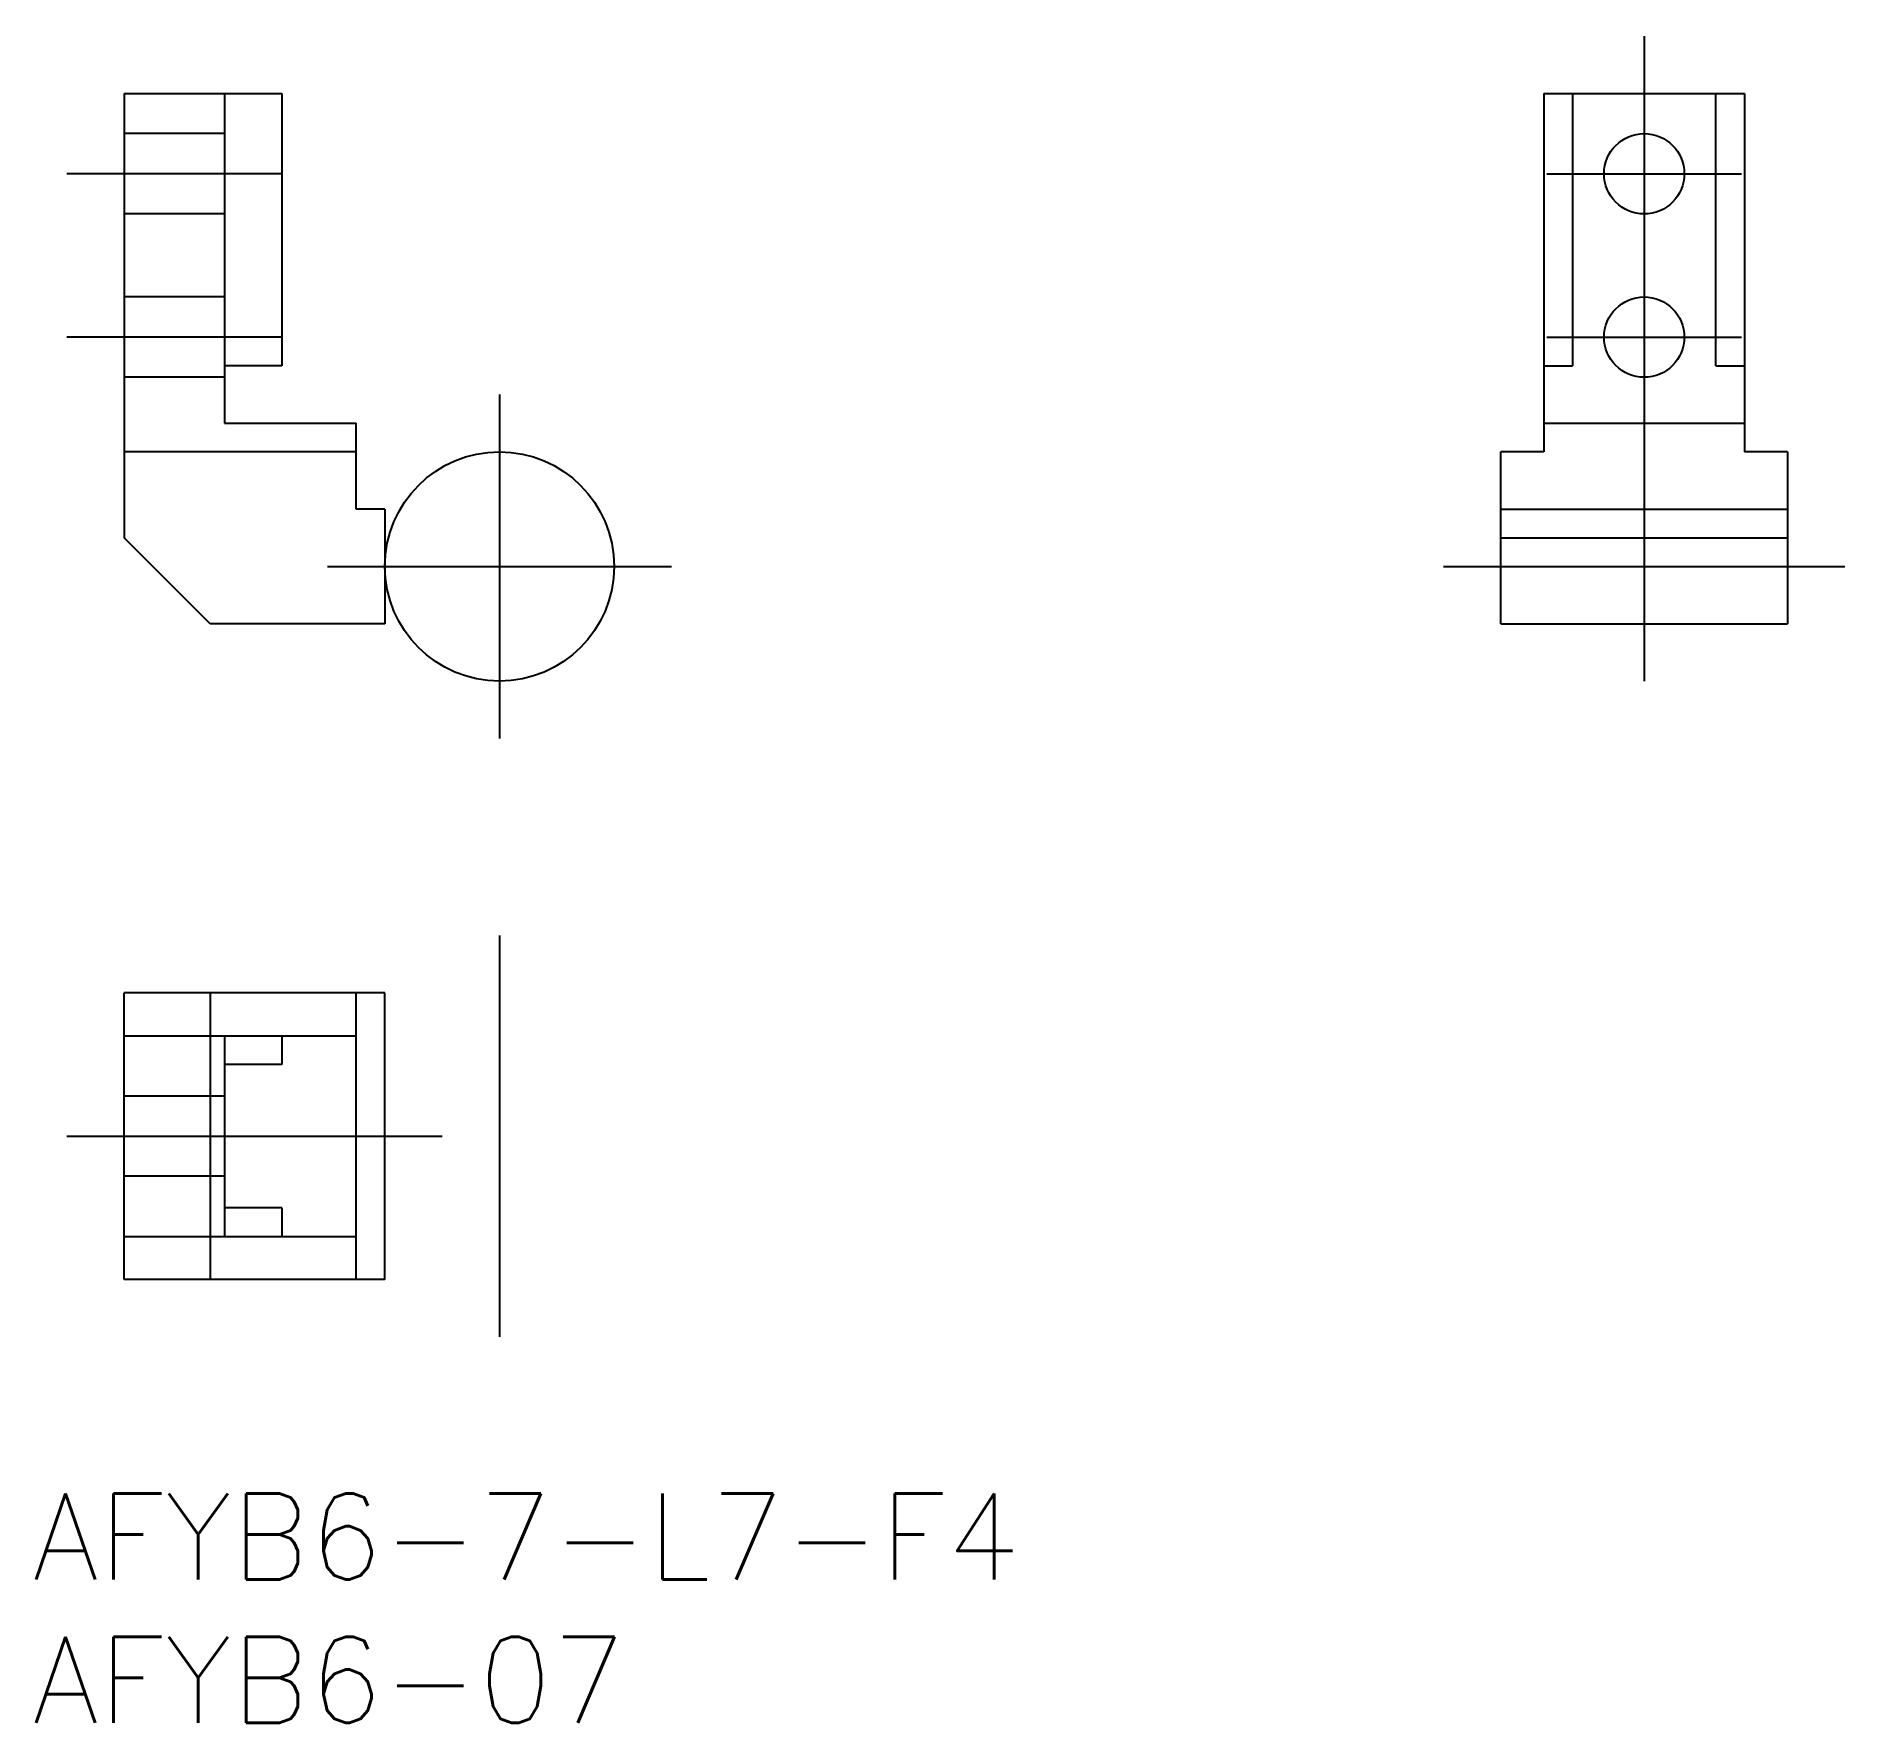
# Model space of a CAD drawing. Extents: x -16.2 to 46.9, y -40.3 to 18.5.
import ezdxf

# ---------------------------------------------------------------- set-up
doc = ezdxf.new("R2010")
doc.units = 0
for name, pattern in [('CENTER', [50.8, 31.75, -6.35, 6.35, -6.35]), ('DASHED', [19.05, 12.7, -6.35]), ('PHANTOM', [63.5, 31.75, -6.35, 6.35, -6.35, 6.35, -6.35])]:
    doc.linetypes.add(name, pattern=pattern)
doc.layers.get('0').update_dxf_attribs({"linetype": 'CONTINUOUS'})
doc.layers.add('CENTER', color=1, linetype='CENTER')
doc.styles.get("Standard").update_dxf_attribs({"font": 'txt.shx', "height": 3, "bigfont": 'bigfont.shx'})

msp = doc.modelspace()

# ---------------------------------------------------------------- linework, layer by layer
at = {"color": 7, "linetype": 'CONTINUOUS'}
for p, q in [((-13.1, 16.5), (-7.6, 16.5)), ((-13.1, 16.5), (-13.1, 1)), ((-7.6, 16.5), (-7.6, 7)), ((36.445, 16.5), (43.445, 16.5)), ((36.445, 16.5), (36.445, 4)), ((37.445, 16.5), (37.445, 7)), ((42.445, 7), (42.445, 16.5)), ((43.445, 16.5), (43.445, 4)), ((-9.6, 7), (-9.6, 5)), ((-7.6, 7), (-9.6, 7)), ((36.445, 7), (37.445, 7)), ((42.445, 7), (43.445, 7)), ((-9.6, 5), (-5, 5)), ((-5, 2), (-5, 5)), ((36.445, 5), (43.445, 5)), ((-5, 4), (-13.1, 4)), ((36.445, 4), (34.945, 4)), ((34.945, -2), (34.945, 4)), ((44.945, 4), (43.445, 4)), ((44.945, 4), (44.945, -2)), ((-4, 2), (-5, 2)), ((-4, 2), (-4, -2)), ((34.945, 2), (44.945, 2)), ((-10.1, -2), (-13.1, 1)), ((-4, -2), (-10.1, -2)), ((34.945, -2), (44.945, -2)), ((-4, -14.879), (-13.1, -14.879)), ((-13.1, -24.879), (-13.1, -14.879)), ((-10.1, -14.879), (-10.1, -24.879)), ((-4, -24.879), (-4, -14.879)), ((-4, -24.879), (-13.1, -24.879))]:
    msp.add_line(p, q, dxfattribs=at)
at = {"color": 3, "linetype": 'DASHED'}
for p, q in [((-9.6, 16.5), (-9.6, 7)), ((-9.6, 15.1), (-13.1, 15.1)), ((-9.6, 12.3), (-13.1, 12.3)), ((-9.6, 9.4), (-13.1, 9.4)), ((-9.6, 6.6), (-13.1, 6.6)), ((34.945, 1), (44.945, 1)), ((-5, -24.879), (-5, -14.879)), ((-13.1, -16.379), (-5, -16.379)), ((-9.6, -16.379), (-9.6, -23.379)), ((-7.6, -16.379), (-7.6, -17.379)), ((-7.6, -17.379), (-9.6, -17.379)), ((-9.6, -18.479), (-13.1, -18.479)), ((-9.6, -21.279), (-13.1, -21.279)), ((-7.6, -22.379), (-9.6, -22.379)), ((-7.6, -22.379), (-7.6, -23.379)), ((-13.1, -23.379), (-5, -23.379))]:
    msp.add_line(p, q, dxfattribs=at)
at = {"color": 7, "linetype": 'CONTINUOUS'}
for centre in [(39.945, 13.7), (39.945, 8)]:
    msp.add_circle(centre, 1.4, dxfattribs=at)
at = {"color": 3, "linetype": 'PHANTOM'}
msp.add_circle((0, 0), 4, dxfattribs=at)
at = {"layer": 'CENTER', "color": 1, "linetype": 'CENTER'}
for p, q in [((39.945, 18.5), (39.945, -4)), ((-7.6, 13.7), (-15.1, 13.7)), ((36.545, 13.7), (43.345, 13.7)), ((-7.6, 8), (-15.1, 8)), ((36.545, 8), (43.345, 8)), ((0, 6), (0, -6)), ((-6, 0), (6, 0)), ((32.945, 0), (46.945, 0)), ((0, -12.879), (0, -26.879)), ((-15.1, -19.879), (-2, -19.879))]:
    msp.add_line(p, q, dxfattribs=at)

# ---------------------------------------------------------------- texts
at = {"color": 7, "linetype": 'CONTINUOUS'}
for s, p in [('AFYB6-7-L7-F4', (-16.296, -35.348)), ('AFYB6-07', (-16.296, -40.348))]:
    msp.add_text(s, height=3, dxfattribs=at).set_placement(p)

doc.saveas('drawing.dxf')
